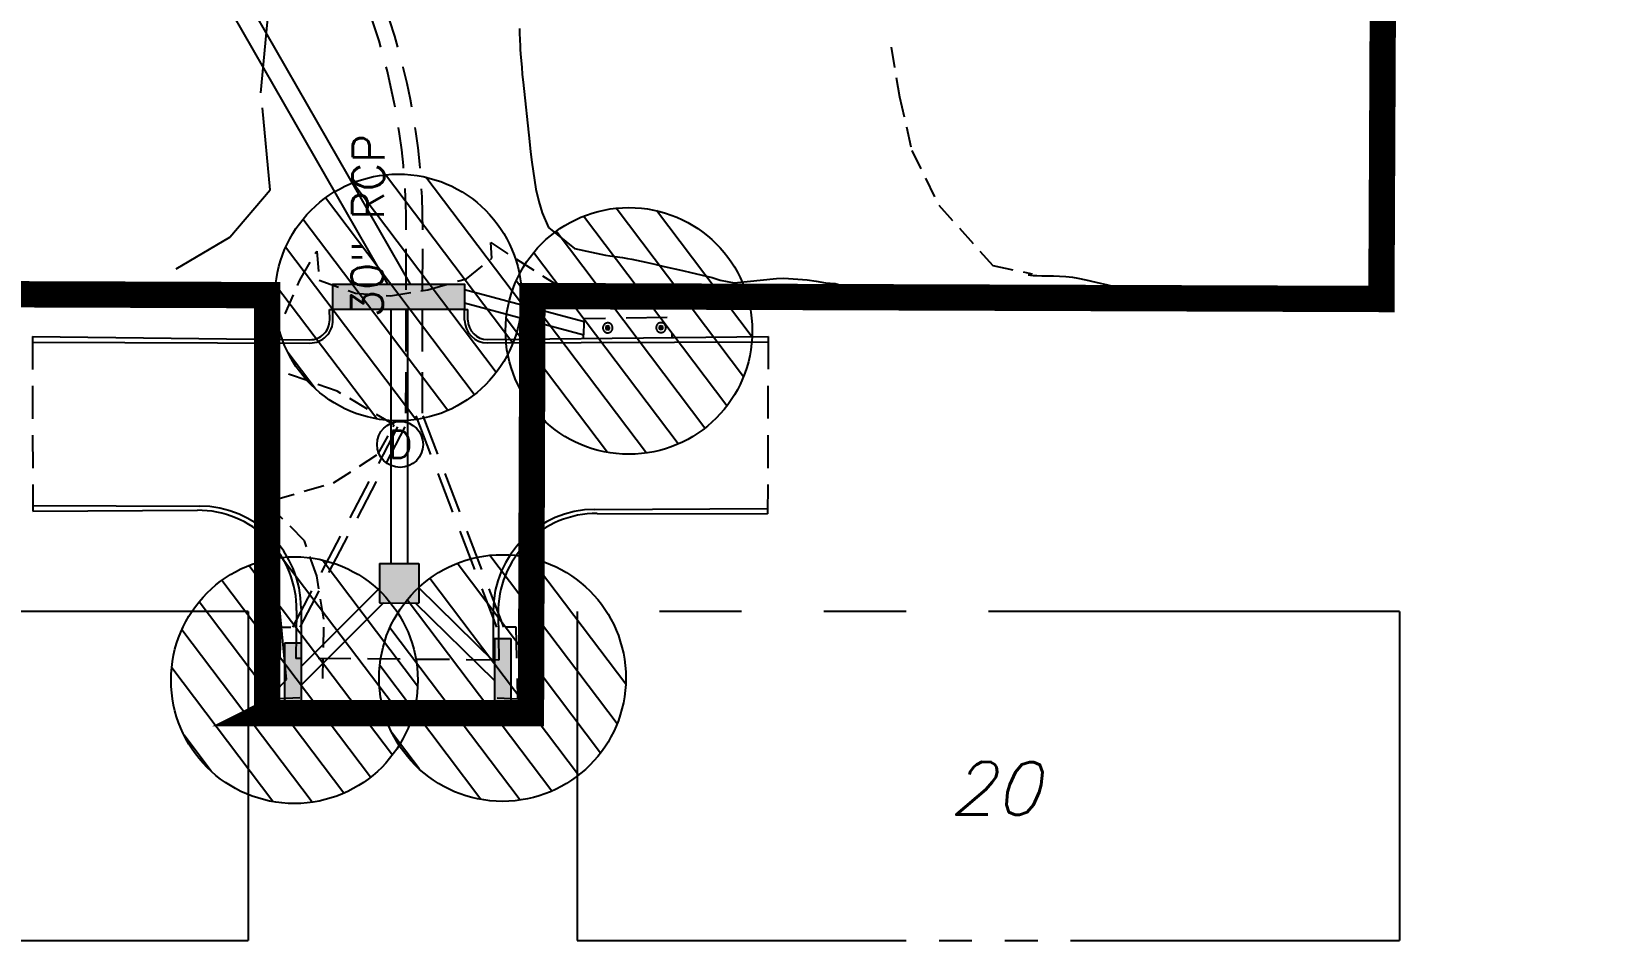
# Model space of a CAD drawing. Header units: feet. Extents: x 26064 to 27719, y 16802 to 28989.
# Drawn here: x 27101 to 27340.5, y 16801.9 to 16940 of the extents above; entities that cross this region are included whole.
import ezdxf
from ezdxf.enums import TextEntityAlignment as Align

# ---------------------------------------------------------------- set-up
doc = ezdxf.new("R2010")
doc.units = ezdxf.units.FT
doc.header["$LTSCALE"] = 50
doc.header["$MEASUREMENT"] = 0
for name, pattern in [('BORDER', [1.5, 1, -0.1, 0.1, -0.1, 0.1, -0.1]), ('DASHED', [0.75, 0.5, -0.25]), ('HIDDEN', [0.375, 0.25, -0.125]), ('HIDDEN2', [0.1875, 0.125, -0.0625]), ('HIDN25', [0.0938, 0.0625, -0.0313]), ('PHANTOM', [2.5, 1.25, -0.25, 0.25, -0.25, 0.25, -0.25])]:
    doc.linetypes.add(name, pattern=pattern)
for name, color, linetype in [('CONT-MJR', 160, 'HIDDEN'), ('CONT-MNR', 55, 'HIDN25'), ('CURB-B-public', 4, 'Continuous'), ('CURB-F-public', 32, 'Continuous'), ('DEMO-STORM SEWER', 13, 'HIDDEN2'), ('DEMO-UTILITY', 1, 'Continuous'), ('EX INLET', 251, 'HIDDEN2'), ('EX-STORM DRAIN', 251, 'HIDDEN2'), ('INLET PROTECTION', 1, 'HIDDEN'), ('INLET-HATCH', 9, 'Continuous'), ('INLETS', 6, 'Continuous'), ('s-adjacent', 252, 'BORDER'), ('s-adjacent-txt-100', 251, 'Continuous'), ('s-adjoiners', 1, 'PHANTOM'), ('SAWCUT', 7, 'DASHED'), ('SD-OUTER', 6, 'Continuous'), ('SD-STRUCTURE', 6, 'Continuous')]:
    doc.layers.add(name, color=color, linetype=linetype)
doc.styles.add('l60', font='simplex', dxfattribs={"height": 2.4})
doc.styles.add('ls80', font='simplex', dxfattribs={"oblique": 15, "height": 4})
doc.styles.add('SHR', font='SIMPLEX', dxfattribs={"height": 1.5})

# ---------------------------------------------------------------- blocks, each defined once
blk = doc.blocks.new('SYM041')
at = {"layer": 'EX INLET', "flags": 128}
blk.add_lwpolyline([(0, -0.5, 1), (0, 0.5, 1), (0, -0.5)], format="xyb", dxfattribs=at)
for points in [[(0, -0.19), (0.19, -0.13), (0.19, 0.12), (0, 0.19), (-0.19, 0.12), (-0.19, -0.13), (0, -0.19)], [(0.12, -0.13), (-0.13, 0.12)], [(-0.13, -0.13), (0.12, 0.12)]]:
    blk.add_lwpolyline(points, dxfattribs=at)

msp = doc.modelspace()

# ---------------------------------------------------------------- hatches: boundary and pattern name
at = {"layer": 'INLET PROTECTION', "linetype": 'Continuous'}
h = msp.add_hatch(dxfattribs=at)
h.set_pattern_fill('ANSI31', scale=37.499998, angle=262.0889784, style=0)
h.set_pattern_definition([(307.088978, (51267.6886, -6365.1222), (3.7392183, 2.82681806), [])])
edge = h.paths.add_edge_path()
edge.add_arc((27156.70029, 16899.60391), 18.75, 0, 360)
h = msp.add_hatch(dxfattribs=at)
h.set_pattern_fill('ANSI31', scale=37.499998, angle=262.0889784, style=0)
h.set_pattern_definition([(307.088978, (51302.7393, -6370.202), (3.7392183, 2.82681806), [])])
edge = h.paths.add_edge_path()
edge.add_arc((27191.75104, 16894.52406), 18.75, 0, 360)
h = msp.add_hatch(dxfattribs=at)
h.set_pattern_fill('ANSI31', scale=37.499998, angle=262.0889784, style=0)
h.set_pattern_definition([(307.088978, (51251.9067, -6423.287), (3.7392183, 2.82681806), [])])
edge = h.paths.add_edge_path()
edge.add_arc((27140.9184, 16841.4391), 18.75, 0, 360)
h = msp.add_hatch(dxfattribs=at)
h.set_pattern_fill('ANSI31', scale=37.499998, angle=262.0889784, style=0)
h.set_pattern_definition([(307.088978, (51283.533, -6422.966), (3.7392183, 2.82681806), [])])
edge = h.paths.add_edge_path()
edge.add_arc((27172.54475, 16841.76008), 18.75, 0, 360)
at = {"layer": 'INLET-HATCH'}
msp.add_hatch(color=7, dxfattribs=at).paths.add_polyline_path([(27146.76225, 16897.77812), (27146.75791, 16901.61142), (27166.75816, 16901.63403), (27166.7625, 16897.80073)])

# ---------------------------------------------------------------- linework, layer by layer
at = {"layer": 'CONT-MJR', "color": 7}
for p, q in [((27135.82589, 16930.69064, 635), (27137.49397, 16948.46805, 635)), ((27175.14591, 16940.48375, 635), (27175.14859, 16939.89375, 635)), ((27175.14859, 16939.89375, 635), (27175.17898, 16938.67187, 635)), ((27175.17898, 16938.67187, 635), (27175.21207, 16937.9548, 635)), ((27175.21207, 16937.9548, 635), (27175.24817, 16937.34779, 635)), ((27175.24817, 16937.34779, 635), (27175.30167, 16936.57517, 635)), ((27175.30167, 16936.57517, 635), (27175.45506, 16934.63358, 635)), ((27175.45506, 16934.63358, 635), (27175.55208, 16933.51485, 635)), ((27175.55208, 16933.51485, 635), (27175.66073, 16932.33098, 635)), ((27175.66073, 16932.33098, 635), (27176.62732, 16923.30688, 635)), ((27137.21595, 16915.96872, 635), (27135.82589, 16930.69064, 635)), ((27176.62732, 16923.30688, 635), (27176.80789, 16921.74852, 635)), ((27176.80789, 16921.74852, 635), (27176.99861, 16920.1955, 635)), ((27176.99861, 16920.1955, 635), (27177.61383, 16916.04541, 635)), ((27131.09974, 16908.74664, 635), (27137.21595, 16915.96872, 635)), ((27177.61383, 16916.04541, 635), (27178.04207, 16914.1798, 635)), ((27178.04207, 16914.1798, 635), (27178.58868, 16912.44983, 635)), ((27178.58868, 16912.44983, 635), (27179.51343, 16910.23697, 635)), ((27179.51343, 16910.23697, 635), (27183.49179, 16907.07295, 635)), ((27122.93592, 16903.94852, 635), (27131.09974, 16908.74664, 635)), ((27183.49179, 16907.07295, 635), (27186.04505, 16906.47767, 635)), ((27186.04505, 16906.47767, 635), (27186.79682, 16906.33968, 635)), ((27186.79682, 16906.33968, 635), (27188.19458, 16906.0367, 635)), ((27188.19458, 16906.0367, 635), (27188.85616, 16905.92523, 635)), ((27188.85616, 16905.92523, 635), (27190.76974, 16905.67767, 635)), ((27190.76974, 16905.67767, 635), (27191.52207, 16905.5498, 635)), ((27191.52207, 16905.5498, 635), (27192.18232, 16905.41624, 635)), ((27192.18232, 16905.41624, 635), (27194.33446, 16904.95259, 635)), ((27194.33446, 16904.95259, 635), (27195.68031, 16904.6559, 635)), ((27195.68031, 16904.6559, 635), (27197.10864, 16904.33822, 635)), ((27197.10864, 16904.33822, 635), (27199.92072, 16903.70676, 635)), ((27199.92072, 16903.70676, 635), (27201.15842, 16903.42637, 635)), ((27201.15842, 16903.42637, 635), (27204.39221, 16902.61671, 635)), ((27204.39221, 16902.61671, 635), (27205.02751, 16902.41642, 635)), ((27205.02751, 16902.41642, 635), (27205.64649, 16902.22931, 635)), ((27205.64649, 16902.22931, 635), (27207.75707, 16901.8398, 635)), ((27207.75707, 16901.8398, 635), (27214.18714, 16902.47453, 635)), ((27214.18714, 16902.47453, 635), (27215.30867, 16902.52576, 635)), ((27215.30867, 16902.52576, 635), (27218.84852, 16902.27739, 635)), ((27218.84852, 16902.27739, 635), (27220.21796, 16902.08126, 635)), ((27220.21796, 16902.08126, 635), (27221.63742, 16901.8486, 635)), ((27221.63742, 16901.8486, 635), (27223.08409, 16901.73191, 635)), ((27223.08409, 16901.73191, 635), (27232.24524, 16898.96391, 635)), ((27139.718, 16841.52579, 635), (27138.60595, 16853.19221, 635)), ((27136.1039, 16837.63701, 635), (27139.718, 16841.52579, 635))]:
    msp.add_line(p, q, dxfattribs=at)
at = {"layer": 'CONT-MNR', "color": 7}
for p, q in [((27231.61268, 16937.65444, 636), (27232.87083, 16930.11273, 636)), ((27232.87083, 16930.11273, 636), (27234.75784, 16921.94255, 636)), ((27234.75784, 16921.94255, 636), (27238.84643, 16913.61519, 636)), ((27238.84643, 16913.61519, 636), (27247.07462, 16904.46207, 636)), ((27170.92913, 16905.56237, 634), (27170.74546, 16907.94823, 634)), ((27170.74546, 16907.94823, 634), (27180.48064, 16901.70832, 634)), ((27141.72345, 16902.25889, 634), (27144.29499, 16906.66354, 634)), ((27144.29499, 16906.66354, 634), (27144.66234, 16902.25889, 634)), ((27167.07173, 16902.44243, 634), (27170.92913, 16905.56237, 634)), ((27247.07462, 16904.46207, 636), (27253.05381, 16903.22074, 636)), ((27252.4248, 16903.06364, 636), (27252.54141, 16903.04053, 636)), ((27252.54141, 16903.04053, 636), (27252.78584, 16903.00119, 636)), ((27253.17922, 16902.95743, 636), (27253.74999, 16902.92214, 636)), ((27255.37397, 16902.89792, 636), (27256.27101, 16902.8894, 636)), ((27139.5192, 16897.12015, 634), (27141.72345, 16902.25889, 634)), ((27144.66234, 16902.25889, 634), (27150.1729, 16900.24012, 634)), ((27150.1729, 16900.24012, 634), (27155.49971, 16899.87307, 634)), ((27155.49971, 16899.87307, 634), (27161.19388, 16900.79069, 634)), ((27161.19388, 16900.79069, 634), (27167.07173, 16902.44243, 634)), ((27180.48064, 16901.70832, 634), (27188.37906, 16899.50601, 634)), ((27261.21691, 16902.28177, 636), (27262.73586, 16901.94256, 636)), ((27262.73586, 16901.94256, 636), (27264.48389, 16901.53798, 636)), ((27147.41762, 16885.37445, 634), (27138.41714, 16888.49439, 634)), ((27156.05074, 16880.23568, 634), (27147.41762, 16885.37445, 634)), ((27153.66288, 16875.83106, 634), (27156.05074, 16880.23568, 634)), ((27146.86659, 16871.4264, 634), (27153.66288, 16875.83106, 634)), ((27137.86605, 16868.85704, 634), (27146.86659, 16871.4264, 634)), ((27142.45816, 16862.61713, 634), (27138.2334, 16866.83824, 634)), ((27144.29499, 16857.29485, 634), (27142.45816, 16862.61713, 634)), ((27145.39711, 16850.68788, 634), (27144.29499, 16857.29485, 634)), ((27145.21343, 16841.69509, 634), (27145.39711, 16850.68788, 634))]:
    msp.add_line(p, q, dxfattribs=at)
at = {"layer": 'CONT-MNR', "color": 7, "extrusion": (-0.110546, -0.993871, 0)}
msp.add_line((27252.78584, 16903.00119, 636), (27253.17922, 16902.95743, 636), dxfattribs=at)
at = {"layer": 'CONT-MNR', "color": 7, "extrusion": (-0.023962, -0.999713, 0)}
msp.add_line((27253.74999, 16902.92214, 636), (27254.53003, 16902.90345, 636), dxfattribs=at)
at = {"layer": 'CONT-MNR', "color": 7, "extrusion": (-0.006554, -0.999979, 0)}
msp.add_line((27254.53003, 16902.90345, 636), (27255.37397, 16902.89792, 636), dxfattribs=at)
at = {"layer": 'CONT-MNR', "color": 7, "extrusion": (-0.029424, -0.999567, 0)}
msp.add_line((27256.27101, 16902.8894, 636), (27257.21033, 16902.86175, 636), dxfattribs=at)
at = {"layer": 'CONT-MNR', "color": 7, "extrusion": (-0.064691, -0.997905, 0)}
msp.add_line((27257.21033, 16902.86175, 636), (27258.18115, 16902.79881, 636), dxfattribs=at)
at = {"layer": 'CONT-MNR', "color": 7, "extrusion": (-0.11459, -0.993413, 0)}
msp.add_line((27258.18115, 16902.79881, 636), (27259.17265, 16902.68444, 636), dxfattribs=at)
at = {"layer": 'CONT-MNR', "color": 7, "extrusion": (-0.176198, -0.984355, 0)}
msp.add_line((27259.17265, 16902.68444, 636), (27260.00364, 16902.5357, 636), dxfattribs=at)
at = {"layer": 'CONT-MNR', "color": 7, "extrusion": (0.204853, 0.978793, 0)}
msp.add_line((27260.00364, 16902.5357, 636), (27261.21691, 16902.28177, 636), dxfattribs=at)
at = {"layer": 'CONT-MNR', "color": 7, "extrusion": (-0.230441, -0.973086, 0)}
msp.add_line((27264.48389, 16901.53798, 636), (27266.38438, 16901.08791, 636), dxfattribs=at)
at = {"layer": 'CONT-MNR', "color": 7, "extrusion": (-0.233984, -0.97224, 0)}
msp.add_line((27266.38438, 16901.08791, 636), (27268.36073, 16900.61227, 636), dxfattribs=at)
at = {"layer": 'CONT-MNR', "color": 7, "extrusion": (-0.236704, -0.971582, 0)}
msp.add_line((27268.36073, 16900.61227, 636), (27270.33633, 16900.13096, 636), dxfattribs=at)
at = {"layer": 'CONT-MNR', "color": 7, "extrusion": (0.238933, 0.971036, 0)}
msp.add_line((27270.33633, 16900.13096, 636), (27272.23457, 16899.66388, 636), dxfattribs=at)
at = {"layer": 'CONT-MNR', "color": 7, "extrusion": (-0.240902, -0.97055, 0)}
msp.add_line((27272.23457, 16899.66388, 636), (27273.97885, 16899.23093, 636), dxfattribs=at)
at = {"layer": 'CURB-B-public', "color": 7}
for p, q in [((27146.26224, 16897.77755), (27146.76225, 16897.77812)), ((27146.27213, 16896.20163), (27146.26224, 16897.77755)), ((27166.7625, 16897.80073), (27167.2625, 16897.8013)), ((27167.27268, 16896.1802), (27167.2625, 16897.8013)), ((27101.0875, 16893.65493), (27143.27558, 16893.18281)), ((27170.27601, 16893.19903), (27212.9108, 16893.68449)), ((27101.14123, 16867.12155), (27126.1593, 16867.25799)), ((27186.92964, 16866.78494), (27212.84082, 16866.7244)), ((27141.23937, 16852.03022), (27141.12875, 16844.75324)), ((27171.89625, 16851.56237), (27172.00118, 16844.49271))]:
    msp.add_line(p, q, dxfattribs=at)
for centre, radius, start, end in [((27143.27219, 16896.18281), 3, 270.0647786, 0.359499), ((27170.27262, 16896.19902), 3, 180.359499, 270.0647786), ((27126.2411, 16852.25822), 15, 359.129068, 90.3124663), ((27186.8946, 16851.78498), 15, 89.866129, 180.850325)]:
    msp.add_arc(centre, radius, start, end, dxfattribs=at)
at = {"layer": 'CURB-F-public', "color": 7}
for p, q in [((27146.77212, 16896.20477), (27146.76225, 16897.77812)), ((27166.77269, 16896.17706), (27166.7625, 16897.80073)), ((27101.08925, 16892.79276), (27143.27614, 16892.68281)), ((27170.27657, 16892.69903), (27212.90872, 16892.88409)), ((27101.13953, 16867.96155), (27126.47371, 16867.89553)), ((27186.55865, 16867.39496), (27212.84286, 16867.50906)), ((27141.93326, 16852.35519), (27141.91344, 16844.74662)), ((27171.12598, 16851.9355), (27171.10661, 16844.50026))]:
    msp.add_line(p, q, dxfattribs=at)
for centre, radius, start, end in [((27143.27219, 16896.18281), 3.5, 270.0647786, 0.359499), ((27170.27262, 16896.19902), 3.5, 180.359499, 270.0647786), ((27126.43332, 16852.39558), 15.5, 359.8506794, 89.8506794), ((27186.62593, 16851.8951), 15.5, 90.2487219, 179.8506794)]:
    msp.add_arc(centre, radius, start, end, dxfattribs=at)
at = {"layer": 'DEMO-STORM SEWER', "color": 7}
for p, q in [((27157.87005, 16882.00953), (27157.92363, 16909.89954)), ((27160.37003, 16882.00953), (27160.42362, 16909.89068)), ((27140.6548, 16849.49311), (27157.85988, 16882.25389)), ((27141.78689, 16849.48153), (27159.08652, 16882.43882)), ((27171.66735, 16849.47993), (27159.08652, 16882.43882)), ((27172.73356, 16849.49084), (27160.02077, 16882.79543))]:
    msp.add_line(p, q, dxfattribs=at)
at = {"layer": 'DEMO-STORM SEWER', "color": 7, "flags": 128}
for points in [[(27141.71691, 16838.73879), (27138.55787, 16838.5864), (27138.85603, 16849.51151), (27141.78689, 16849.48153)], [(27171.73733, 16838.73719), (27174.89636, 16838.5848), (27174.59821, 16849.50991), (27171.66735, 16849.47993)]]:
    msp.add_lwpolyline(points, dxfattribs=at)
at = {"layer": 'DEMO-STORM SEWER', "color": 7}
for radius in [98.75, 101.25]:
    msp.add_arc((27059.17425, 16910.24951), radius, 359.7969444, 44.7244444, dxfattribs=at)
at = {"layer": 'DEMO-STORM SEWER', "color": 7, "linetype": 'Continuous'}
msp.add_ellipse((27156.97392, 16877.26717), major_axis=(-2.47487, 2.47487), ratio=1, start_param=3.926990817, end_param=10.210176124, dxfattribs=at)
at = {"layer": 'DEMO-UTILITY', "color": 1, "linetype": 'DASHED', "const_width": 4}
for points in [[(27139.07639, 16837.55616), (27136.77996, 16836.40038), (27176.86763, 16836.40038), (27177.08777, 16899.81834), (27306.13781, 16899.37037), (27307.17391, 17114.23636), (27497.1933, 17113.50827), (27496.89571, 17057.7123), (27575.39252, 17057.1509), (27578.04835, 18013.41051), (27578.04835, 18043.90918), (26750.68492, 18040.58724), (26748.26576, 18022.94146), (26393.41176, 18022.94146)], [(26551.80235, 16901.98887), (27136.77996, 16899.95826), (27136.77996, 16836.40038), (27176.86763, 16836.40038), (27177.08777, 16899.81834), (27306.13781, 16899.37037), (27307.17391, 17114.23636), (27497.1933, 17113.50827), (27496.89571, 17057.7123), (27575.39252, 17057.1509), (27575.39252, 17057.1509)]]:
    msp.add_lwpolyline(points, dxfattribs=at)
at = {"layer": 'EX-STORM DRAIN', "color": 7, "flags": 128}
msp.add_lwpolyline([(27184.85952, 16893.38308), (27184.99047, 16896.40231), (27198.21546, 16896.6469), (27198.27361, 16893.53572)], dxfattribs=at)
msp.add_lwpolyline([(27184.85952, 16893.38308), (27184.99047, 16896.40231), (27198.21546, 16896.6469), (27198.27361, 16893.53572)], dxfattribs=at)
at = {"layer": 'INLET PROTECTION', "color": 7, "linetype": 'Continuous'}
for centre in [(27156.70029, 16899.60391), (27191.75104, 16894.52406), (27140.9184, 16841.4391), (27172.54475, 16841.76008)]:
    msp.add_circle(centre, 18.75, dxfattribs=at)
at = {"layer": 'INLET-HATCH', "color": 7}
for points in [[(27153.84063, 16859.1805), (27159.84061, 16859.16299), (27153.82312, 16853.18053), (27159.8231, 16853.16301)], [(27171.30321, 16837.79367), (27173.80321, 16837.79367), (27171.30321, 16847.79367), (27173.80321, 16847.79367)], [(27139.42372, 16837.08598), (27141.92372, 16837.08598), (27139.42372, 16847.08598), (27141.92372, 16847.08598)]]:
    msp.add_solid(points, dxfattribs=at)
at = {"layer": 'INLETS', "color": 7}
for p, q in [((27171.30321, 16847.79367), (27171.30321, 16837.79367)), ((27171.30321, 16847.79367), (27173.80321, 16847.79367)), ((27173.80321, 16847.79367), (27173.80321, 16837.79367)), ((27139.42372, 16847.08598), (27139.42372, 16837.08598)), ((27141.92372, 16847.08598), (27139.42372, 16847.08598)), ((27141.92372, 16847.08598), (27141.92372, 16837.08598)), ((27141.92372, 16837.08598), (27139.42372, 16837.08598)), ((27171.30321, 16837.79367), (27173.80321, 16837.79367))]:
    msp.add_line(p, q, dxfattribs=at)
at = {"layer": 'INLETS', "color": 7, "flags": 128}
msp.add_lwpolyline([(27146.76225, 16897.77812), (27146.75791, 16901.61142), (27166.75816, 16901.63403), (27166.7625, 16897.80073)], close=True, dxfattribs=at)
at = {"layer": 's-adjacent', "color": 7}
for p, q in [((27008.89348, 16801.86992), (27133.89348, 16801.86992)), ((27183.89348, 16801.86992), (27308.89348, 16801.86992))]:
    msp.add_line(p, q, dxfattribs=at)
at = {"layer": 's-adjoiners', "color": 7}
for p, q in [((27133.89348, 16851.86992), (27008.89348, 16851.86992)), ((27133.89348, 16851.86992), (27133.89348, 16801.86992)), ((27308.89348, 16851.86992), (27183.89348, 16851.86992)), ((27183.89348, 16851.86992), (27183.89348, 16801.86992)), ((27308.89348, 16851.86992), (27308.89348, 16801.86992))]:
    msp.add_line(p, q, dxfattribs=at)
at = {"layer": 'SAWCUT', "color": 7, "ltscale": 0.2}
for p, q in [((27101.0875, 16893.65493), (27101.14123, 16867.12155)), ((27212.9108, 16893.68449), (27212.84082, 16866.7244)), ((27172.00118, 16844.49271), (27141.12875, 16844.75324))]:
    msp.add_line(p, q, dxfattribs=at)
at = {"layer": 'SD-OUTER', "color": 7}
for p, q in [((27155.09983, 16901.62085), (27111.66778, 16977.35699)), ((27158.55588, 16901.62476), (27114.67011, 16978.15207)), ((27155.58187, 16897.78809), (27155.58187, 16859.17542)), ((27158.08187, 16897.79092), (27158.08187, 16859.16812)), ((27153.82962, 16855.40609), (27141.92372, 16843.50019)), ((27171.30321, 16844.19471), (27159.82978, 16855.45337)), ((27154.43071, 16853.17875), (27141.92372, 16840.67177)), ((27171.30321, 16841.39263), (27159.30676, 16853.16452))]:
    msp.add_line(p, q, dxfattribs=at)
for points in [[(27184.96943, 16895.91739), (27166.75916, 16900.75642)], [(27184.88093, 16893.87676), (27166.76146, 16898.7203)]]:
    msp.add_lwpolyline(points, dxfattribs=at)
at = {"layer": 'SD-STRUCTURE', "color": 7}
for p, q in [((27153.84063, 16859.1805), (27153.82312, 16853.18053)), ((27153.84063, 16859.1805), (27159.84061, 16859.16299)), ((27159.84061, 16859.16299), (27159.8231, 16853.16301)), ((27153.82312, 16853.18053), (27159.8231, 16853.16301))]:
    msp.add_line(p, q, dxfattribs=at)

# ---------------------------------------------------------------- block references
at = {"layer": 'EX-STORM DRAIN', "color": 7, "xscale": 1.500204166398124, "yscale": 1.500204166397452, "zscale": 1.500204166515, "rotation": 359.4130545240279}
for p in [(27188.53662, 16894.98572, 633.90627), (27196.63853, 16895.02275, 633.98628)]:
    msp.add_blockref('SYM041', p, dxfattribs=at)

# ---------------------------------------------------------------- texts
at = {"layer": 'DEMO-STORM SEWER', "color": 7, "style": 'SHR'}
msp.add_text('D', height=4.2, dxfattribs=at).set_placement((27156.97392, 16877.26717), align=Align.MIDDLE_CENTER)
at = {"layer": 'DEMO-STORM SEWER', "color": 7, "insert": (27154.47581, 16910.49141), "char_height": 4.8, "attachment_point": 8, "rotation": 89.3744444, "style": 'l60'}
msp.add_mtext('30" RCP', dxfattribs=at)
at = {"layer": 's-adjacent-txt-100', "color": 7, "style": 'ls80', "oblique": 15}
msp.add_text('20', height=8, rotation=359.8011111, dxfattribs=at).set_placement((27247.37856, 16824.99226), align=Align.MIDDLE_CENTER)

doc.saveas('drawing.dxf')
